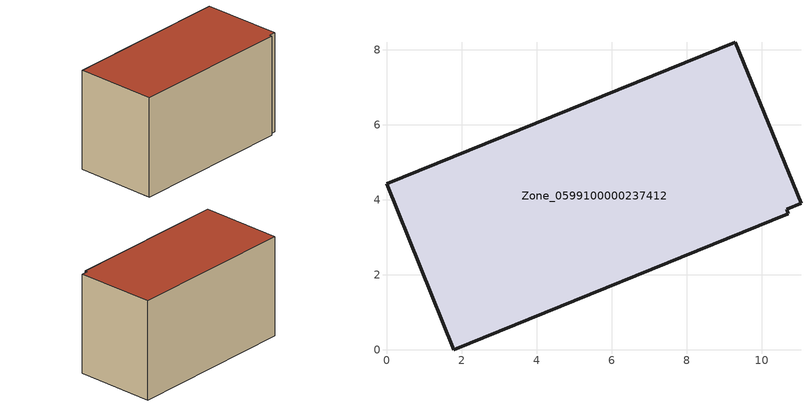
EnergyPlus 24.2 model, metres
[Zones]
Zone_0599100000237412
 floor ground (C_G): 11.05,3.91 10.66,3.75 10.71,3.62 1.79,0 0,4.42 9.3,8.2 z2.98
 wall outside (C_F): 11.05,3.91 9.3,8.2 0,4.42 1.79,0 10.71,3.62 10.66,3.75 11.05,3.91 z2.98:8.82
 roof outside (C_R): 10.66,3.75 11.05,3.91 9.3,8.2 0,4.42 1.79,0 10.71,3.62 z8.82
[BUILDING]
Pand.0599100000237412: North Axis=0; Terrain=City; Loads Convergence Tolerance Value=0.04; Temperature Convergence Tolerance Value=0.4; Solar Distribution=FullExterior; Maximum Number of Warmup Days=25; Minimum Number of Warmup Days=1
[Site:Location]
Rotterdam.The.Hague.AP_ZH_NLD Design_Conditions: Latitude=51.96; Longitude=4.45; Time Zone=1; Elevation=-4.5
[SITE:GROUNDTEMPERATURE:BUILDINGSURFACE]
18, 18, 18, 18, 18, 18, 18, 18, 18, 18, 18, 18
[MATERIAL] Thermal Absorptance=0.9; Solar Absorptance=0.7; Visible Absorptance=0.7
Name | Roughness | Thickness | Conductivity | Density | Specific Heat
G.TC.1946-1964 | MediumSmooth | 0.15 | 1 | 540 | 1210
F.TC.1946-1964 | Rough | 0.3 | 0.857143 | 1920 | 840
R.TC.1946-1964 | MediumRough | 0.2 | 0.235294 | 1500 | 1000
[CONSTRUCTION]
C_G: G.TC.1946-1964
C_F: F.TC.1946-1964
C_R: R.TC.1946-1964
[ZONE]
Zone_0599100000237412: Type=1; Multiplier=1; Ceiling Height=Autocalculate; Volume=Autocalculate; Floor Area=autocalculate; Part of Total Floor Area=Yes
[ZONEINFILTRATION:DESIGNFLOWRATE]
Infil_Zone_0599100000237412: Zone or ZoneList or Space or SpaceList=Zone_0599100000237412; Schedule=AlwaysOn; Design Flow Rate Calculation Method=Flow/Area; Flow Rate per Floor Area=0.003; Constant Term Coefficient=1; Temperature Term Coefficient=0; Velocity Term Coefficient=0; Velocity Squared Term Coefficient=0
[HVACTEMPLATE:ZONE:IDEALLOADSAIRSYSTEM]
Zone_0599100000237412: Maximum Heating Supply Air Temperature=50; Minimum Cooling Supply Air Temperature=13; Maximum Heating Supply Air Humidity Ratio=0.0156; Minimum Cooling Supply Air Humidity Ratio=0.0077; Heating Limit=NoLimit; Cooling Limit=NoLimit; Dehumidification Control Type=ConstantSensibleHeatRatio; Cooling Sensible Heat Ratio=0.7; Dehumidification Setpoint=60; Humidification Control Type=None; Humidification Setpoint=30; Outdoor Air Method=None; Outdoor Air Flow Rate per Person=0.00944; Outdoor Air Flow Rate per Zone Floor Area=0; Outdoor Air Flow Rate per Zone=0; Demand Controlled Ventilation Type=None; Outdoor Air Economizer Type=NoEconomizer; Heat Recovery Type=None; Sensible Heat Recovery Effectiveness=0.7; Latent Heat Recovery Effectiveness=0.65
[ZONECONTROL:THERMOSTAT]
ThermostatControl_Zone_0599100000237412: Zone or ZoneList=Zone_0599100000237412; Control Type Schedule=DualSetpointControlType; Control 1=Thermostat_Zone_0599100000237412; Temperature Difference Between Cutout And Setpoint=0
[THERMOSTATSETPOINT:DUALSETPOINT]
Thermostat_Zone_0599100000237412: Heating Setpoint Temperature Schedule=HeatingSetpoint_Zone_0599100000237412; Cooling Setpoint Temperature Schedule=CoolingSetpoint_Zone_0599100000237412
[SCHEDULE:COMPACT]
HeatingSetpoint_Zone_0599100000237412: Through: 12/31, For: AllDays, Until: 24:00, 21
CoolingSetpoint_Zone_0599100000237412: Through: 12/31, For: AllDays, Until: 24:00, 24
DualSetpointControlType: Through: 12/31, For: AllDays, Until: 24:00, 4
AlwaysOn: Through: 12/31, For: AllDays, Until: 24:00, 1
